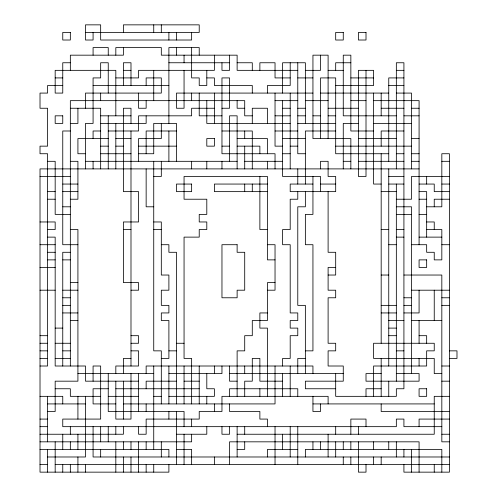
<?xml version="1.0" encoding="UTF-8"?>
<svg xmlns="http://www.w3.org/2000/svg" width="497" height="497" viewBox="0 0 497 497"><rect width="100%" height="100%" fill="white"/><g stroke="black" fill="none" stroke-linecap="round" stroke-linejoin="round"><path stroke-width="0.75" d="M85.503 32.429L199.222 32.429L199.222 24.85L123.405 24.85L123.405 32.429M70.338 62.759L62.759 62.759L62.759 93.082L55.173 93.082L55.173 70.338L115.826 70.338L115.826 115.826M168.893 62.759L229.546 62.759M237.125 62.759L252.29 62.759L252.29 70.338M350.851 62.759L335.686 62.759L335.686 70.338M123.405 70.338L130.991 70.338M297.778 70.338L237.125 70.338L237.125 55.173L161.314 55.173L161.314 47.594L115.826 47.594L115.826 55.173M305.363 70.338L320.522 70.338L320.522 55.173M328.107 70.338L343.265 70.338M396.339 70.338L403.918 70.338M55.173 77.917L62.759 77.917M115.826 77.917L138.57 77.917L138.57 70.338L214.381 70.338L214.381 55.173M206.802 77.917L214.381 77.917L214.381 85.503L252.29 85.503L252.29 93.082M290.198 77.917L275.034 77.917L275.034 62.759L259.875 62.759L259.875 70.338M297.778 77.917L312.942 77.917M350.851 77.917L373.595 77.917M403.918 77.917L388.753 77.917L388.753 161.314M62.759 85.503L47.594 85.503L47.594 93.082L40.015 93.082L40.015 108.247L47.594 108.247L47.594 146.149L40.015 146.149L40.015 153.735L47.594 153.735L47.594 366.009L40.015 366.009M93.082 85.503L168.893 85.503M335.686 85.503L373.595 85.503L373.595 70.338L358.43 70.338L358.43 176.478L366.009 176.478L366.009 70.338M388.753 85.503L403.918 85.503M312.942 93.082L176.478 93.082L176.478 108.247L184.058 108.247L184.058 70.338M320.522 93.082L388.753 93.082M396.339 93.082L411.497 93.082L411.497 168.893M275.034 100.661L297.778 100.661M305.363 100.661L328.107 100.661M350.851 100.661L366.009 100.661M373.595 100.661L419.083 100.661L419.083 244.71M70.338 108.247L100.661 108.247L100.661 168.893M214.381 108.247L191.637 108.247L191.637 115.826L138.57 115.826L138.57 130.991L108.247 130.991M221.966 108.247L229.546 108.247L229.546 77.917L221.966 77.917L221.966 153.735L275.034 153.735L275.034 168.893M244.71 108.247L237.125 108.247L237.125 100.661M282.619 108.247L290.198 108.247M297.778 108.247L305.363 108.247M328.107 108.247L358.43 108.247M381.174 108.247L403.918 108.247M411.497 108.247L419.083 108.247M100.661 115.826L130.991 115.826M221.966 115.826L199.222 115.826L199.222 93.082M252.29 115.826L244.71 115.826L244.71 100.661L70.338 100.661L70.338 366.009M275.034 115.826L290.198 115.826M297.778 115.826L305.363 115.826M312.942 115.826L320.522 115.826M328.107 115.826L335.686 115.826M396.339 115.826L343.265 115.826L343.265 55.173L350.851 55.173L350.851 130.991L373.595 130.991M403.918 115.826L419.083 115.826M70.338 123.405L77.917 123.405L77.917 108.247M100.661 123.405L146.149 123.405L146.149 115.826M290.198 123.405L206.802 123.405L206.802 100.661M297.778 123.405L335.686 123.405M358.43 123.405L343.265 123.405L343.265 168.893M373.595 123.405L411.497 123.405M70.338 130.991L62.759 130.991L62.759 244.71L77.917 244.71M100.661 130.991L93.082 130.991L93.082 138.57M176.478 130.991L146.149 130.991L146.149 153.735M221.966 130.991L252.29 130.991L252.29 168.893M275.034 130.991L297.778 130.991M335.686 130.991L305.363 130.991L305.363 184.058M403.918 130.991L381.174 130.991L381.174 146.149M108.247 138.57L77.917 138.57L77.917 153.735L85.503 153.735M115.826 138.57L130.991 138.57M237.125 138.57L267.454 138.57L267.454 153.735M282.619 138.57L305.363 138.57M358.43 138.57L396.339 138.57M411.497 138.57L419.083 138.57M100.661 146.149L108.247 146.149M115.826 146.149L123.405 146.149M138.57 146.149L176.478 146.149M221.966 146.149L229.546 146.149M237.125 146.149L259.875 146.149L259.875 153.735M282.619 146.149L275.034 146.149L275.034 93.082M290.198 146.149L297.778 146.149M335.686 146.149L411.497 146.149M100.661 153.735L130.991 153.735M138.57 153.735L153.735 153.735L153.735 123.405L176.478 123.405L176.478 161.314M282.619 153.735L290.198 153.735M305.363 153.735L297.778 153.735L297.778 62.759M388.753 153.735L335.686 153.735L335.686 77.917L320.522 77.917L320.522 138.57M396.339 153.735L403.918 153.735M411.497 153.735L419.083 153.735M47.594 161.314L55.173 161.314L55.173 214.381L70.338 214.381M70.338 161.314L77.917 161.314L77.917 199.222L70.338 199.222M85.503 161.314L237.125 161.314M244.71 161.314L282.619 161.314M343.265 161.314L350.851 161.314M358.43 161.314L403.918 161.314M411.497 161.314L419.083 161.314M441.827 161.314L449.406 161.314M419.083 168.893L40.015 168.893L40.015 472.15L168.893 472.15L168.893 464.571M40.015 176.478L70.338 176.478M153.735 176.478L161.314 176.478L161.314 161.314M388.753 176.478L403.918 176.478M449.406 176.478L411.497 176.478L411.497 199.222L396.339 199.222M62.759 184.058L77.917 184.058M267.454 184.058L214.381 184.058L214.381 191.637L267.454 191.637M312.942 184.058L290.198 184.058L290.198 191.637L335.686 191.637L335.686 176.478L328.107 176.478L328.107 161.314L320.522 161.314L320.522 168.893M320.522 184.058L335.686 184.058M381.174 184.058L373.595 184.058L373.595 93.082M388.753 184.058L403.918 184.058M419.083 184.058L434.241 184.058L434.241 191.637L449.406 191.637M441.827 184.058L449.406 184.058M47.594 191.637L55.173 191.637M62.759 191.637L77.917 191.637M381.174 191.637L396.339 191.637M419.083 191.637L426.662 191.637L426.662 237.125M47.594 199.222L55.173 199.222M419.083 199.222L426.662 199.222M449.406 199.222L434.241 199.222L434.241 206.802M62.759 206.802L70.338 206.802M153.735 206.802L146.149 206.802L146.149 168.893M396.339 206.802L411.497 206.802L411.497 373.595M426.662 206.802L441.827 206.802L441.827 153.735L449.406 153.735L449.406 472.15L403.918 472.15L403.918 464.571M396.339 214.381L411.497 214.381M419.083 214.381L426.662 214.381M40.015 221.966L55.173 221.966L55.173 229.546L47.594 229.546M153.735 221.966L161.314 221.966L161.314 275.034L168.893 275.034L168.893 290.198L161.314 290.198L161.314 305.363L168.893 305.363L168.893 312.942L161.314 312.942L161.314 320.522L168.893 320.522L168.893 358.43L161.314 358.43M426.662 221.966L434.241 221.966L434.241 229.546M70.338 229.546L77.917 229.546L77.917 381.174L55.173 381.174L55.173 411.497L47.594 411.497M123.405 229.546L130.991 229.546M153.735 229.546L161.314 229.546M267.454 229.546L259.875 229.546L259.875 176.478M381.174 229.546L388.753 229.546M396.339 229.546L403.918 229.546M426.662 229.546L441.827 229.546L441.827 259.875L434.241 259.875L434.241 252.29L426.662 252.29L426.662 244.71L411.497 244.71M47.594 237.125L55.173 237.125L55.173 366.009L85.503 366.009L85.503 381.174L138.57 381.174M396.339 237.125L403.918 237.125M419.083 237.125L441.827 237.125M40.015 244.71L55.173 244.71M161.314 244.71L168.893 244.71L168.893 252.29L176.478 252.29L176.478 403.918M267.454 244.71L275.034 244.71L275.034 290.198L267.454 290.198M388.753 244.71L396.339 244.71M441.827 244.71L449.406 244.71M47.594 252.29L55.173 252.29M70.338 252.29L62.759 252.29L62.759 366.009M47.594 259.875L55.173 259.875M62.759 259.875L70.338 259.875M275.034 259.875L267.454 259.875L267.454 176.478L184.058 176.478L184.058 199.222L206.802 199.222L206.802 214.381L199.222 214.381L199.222 221.966L206.802 221.966L206.802 229.546L199.222 229.546L199.222 237.125L184.058 237.125L184.058 358.43L191.637 358.43L191.637 403.918M40.015 267.454L55.173 267.454M335.686 267.454L328.107 267.454L328.107 290.198L335.686 290.198L335.686 297.778L328.107 297.778L328.107 343.265L335.686 343.265L335.686 350.851L328.107 350.851L328.107 366.009L343.265 366.009L343.265 381.174L305.363 381.174L305.363 388.753L335.686 388.753M328.107 275.034L335.686 275.034L335.686 252.29L328.107 252.29L328.107 191.637M381.174 275.034L388.753 275.034M403.918 275.034L441.827 275.034L441.827 441.827L449.406 441.827M70.338 282.619L77.917 282.619M275.034 282.619L267.454 282.619L267.454 320.522L252.29 320.522L252.29 335.686L244.71 335.686L244.71 350.851L237.125 350.851L237.125 396.339M40.015 290.198L55.173 290.198M62.759 290.198L77.917 290.198M130.991 290.198L138.57 290.198L138.57 282.619L123.405 282.619L123.405 221.966L138.57 221.966L138.57 191.637L123.405 191.637L123.405 108.247L130.991 108.247L130.991 123.405M411.497 290.198L449.406 290.198M62.759 297.778L70.338 297.778M403.918 297.778L411.497 297.778M441.827 297.778L449.406 297.778M62.759 305.363L70.338 305.363M381.174 305.363L396.339 305.363M403.918 305.363L411.497 305.363M441.827 305.363L449.406 305.363M62.759 312.942L77.917 312.942M267.454 312.942L259.875 312.942L259.875 328.107L267.454 328.107L267.454 396.339M381.174 312.942L396.339 312.942M403.918 312.942L419.083 312.942L419.083 290.198M70.338 320.522L77.917 320.522M388.753 320.522L403.918 320.522M411.497 320.522L441.827 320.522M55.173 328.107L62.759 328.107M388.753 328.107L396.339 328.107M40.015 335.686L47.594 335.686M130.991 335.686L138.57 335.686L138.57 343.265L130.991 343.265M388.753 335.686L396.339 335.686M419.083 335.686L426.662 335.686L426.662 343.265M40.015 343.265L47.594 343.265M55.173 343.265L70.338 343.265M176.478 343.265L184.058 343.265M40.015 350.851L47.594 350.851M62.759 350.851L70.338 350.851M130.991 350.851L138.57 350.851L138.57 366.009L115.826 366.009L115.826 373.595M168.893 350.851L176.478 350.851M305.363 350.851L312.942 350.851L312.942 244.71L305.363 244.71L305.363 214.381L312.942 214.381L312.942 176.478M396.339 350.851L403.918 350.851M449.406 350.851L456.985 350.851L456.985 358.43L449.406 358.43M40.015 358.43L47.594 358.43M55.173 358.43L70.338 358.43M130.991 358.43L123.405 358.43L123.405 373.595M305.363 358.43L297.778 358.43L297.778 373.595M441.827 366.009L449.406 366.009M77.917 373.595L153.735 373.595M168.893 373.595L221.966 373.595L221.966 366.009M229.546 373.595L343.265 373.595M381.174 373.595L366.009 373.595L366.009 381.174L419.083 381.174L419.083 373.595L396.339 373.595M441.827 373.595L434.241 373.595L434.241 358.43L373.595 358.43L373.595 343.265L434.241 343.265L434.241 350.851L426.662 350.851L426.662 366.009L373.595 366.009L373.595 396.339M176.478 381.174L146.149 381.174L146.149 388.753M184.058 381.174L199.222 381.174M237.125 381.174L229.546 381.174L229.546 366.009M282.619 381.174L259.875 381.174L259.875 358.43L252.29 358.43L252.29 381.174L244.71 381.174L244.71 396.339M441.827 381.174L449.406 381.174M55.173 388.753L70.338 388.753L70.338 396.339L100.661 396.339M108.247 388.753L93.082 388.753L93.082 403.918L115.826 403.918M115.826 388.753L199.222 388.753M381.174 388.753L366.009 388.753L366.009 396.339M40.015 396.339L62.759 396.339L62.759 403.918M108.247 396.339L138.57 396.339M153.735 396.339L161.314 396.339M168.893 396.339L214.381 396.339L214.381 388.753L206.802 388.753L206.802 373.595M449.406 396.339L434.241 396.339L434.241 434.241L237.125 434.241M47.594 403.918L85.503 403.918M123.405 403.918L275.034 403.918L275.034 366.009M312.942 403.918L434.241 403.918M449.406 411.497L381.174 411.497L381.174 403.918M40.015 419.083L47.594 419.083M449.406 419.083L419.083 419.083L419.083 426.662M40.015 426.662L47.594 426.662M441.827 426.662L403.918 426.662L403.918 419.083L396.339 419.083L396.339 426.662L62.759 426.662L62.759 419.083L100.661 419.083L100.661 366.009L93.082 366.009L93.082 381.174M40.015 434.241L123.405 434.241L123.405 426.662M176.478 434.241L206.802 434.241L206.802 426.662M441.827 434.241L449.406 434.241M40.015 441.827L191.637 441.827L191.637 434.241M40.015 449.406L168.893 449.406L168.893 456.985M176.478 449.406L191.637 449.406L191.637 464.571M237.125 449.406L244.71 449.406L244.71 441.827M297.778 449.406L267.454 449.406L267.454 456.985M47.594 456.985L85.503 456.985L85.503 396.339M449.406 456.985L93.082 456.985L93.082 426.662M40.015 464.571L47.594 464.571M55.173 464.571L449.406 464.571M441.827 472.15L441.827 449.406L305.363 449.406L305.363 456.985M434.241 290.198L434.241 320.522M434.241 464.571L434.241 472.15M426.662 176.478L426.662 184.058M419.083 320.522L419.083 343.265M419.083 358.43L419.083 366.009M419.083 472.15L419.083 441.827L229.546 441.827L229.546 464.571M411.497 449.406L411.497 472.15M403.918 449.406L403.918 456.985M396.339 168.893L396.339 62.759L403.918 62.759L403.918 388.753L396.339 388.753L396.339 396.339L335.686 396.339L335.686 373.595M396.339 184.058L396.339 381.174M396.339 441.827L396.339 456.985M388.753 168.893L388.753 366.009M388.753 381.174L388.753 396.339M388.753 441.827L388.753 449.406M381.174 93.082L381.174 115.826M381.174 153.735L381.174 343.265M381.174 358.43L381.174 396.339M381.174 456.985L381.174 464.571M373.595 441.827L373.595 449.406M373.595 456.985L373.595 464.571M366.009 426.662L366.009 419.083L350.851 419.083L350.851 434.241M366.009 464.571L366.009 472.15L358.43 472.15L358.43 441.827M358.43 426.662L358.43 434.241M350.851 168.893L350.851 138.57L312.942 138.57L312.942 55.173L328.107 55.173L328.107 138.57M350.851 441.827L350.851 449.406M350.851 456.985L350.851 464.571M343.265 441.827L343.265 449.406M343.265 456.985L343.265 464.571M335.686 426.662L335.686 434.241M335.686 441.827L335.686 456.985M328.107 403.918L328.107 396.339L221.966 396.339L221.966 411.497L199.222 411.497L199.222 419.083L146.149 419.083L146.149 434.241L138.57 434.241L138.57 426.662M328.107 434.241L328.107 456.985M320.522 191.637L320.522 176.478L282.619 176.478L282.619 100.661M320.522 403.918L320.522 411.497L312.942 411.497L312.942 396.339M320.522 441.827L320.522 449.406M312.942 373.595L312.942 366.009L146.149 366.009L146.149 373.595M312.942 441.827L312.942 449.406M305.363 123.405L305.363 62.759L282.619 62.759L282.619 93.082M305.363 191.637L305.363 206.802L297.778 206.802L297.778 305.363L305.363 305.363L305.363 373.595M297.778 168.893L297.778 184.058M297.778 191.637L297.778 199.222L290.198 199.222L290.198 229.546L282.619 229.546L282.619 244.71L290.198 244.71L290.198 312.942L297.778 312.942L297.778 320.522L290.198 320.522L290.198 328.107L297.778 328.107L297.778 335.686L290.198 335.686L290.198 358.43L282.619 358.43L282.619 366.009M297.778 396.339L297.778 388.753L229.546 388.753L229.546 396.339M297.778 426.662L297.778 464.571M290.198 62.759L290.198 85.503L267.454 85.503L267.454 93.082M290.198 93.082L290.198 168.893M290.198 366.009L290.198 396.339M290.198 426.662L290.198 456.985M282.619 373.595L282.619 396.339M282.619 434.241L282.619 449.406M275.034 426.662L275.034 464.571M267.454 123.405L267.454 108.247L252.29 108.247L252.29 123.405M267.454 161.314L267.454 168.893M267.454 426.662L267.454 419.083L259.875 419.083L259.875 411.497L229.546 411.497L229.546 403.918M259.875 388.753L259.875 396.339M252.29 184.058L252.29 191.637M244.71 130.991L244.71 138.57M244.71 146.149L244.71 168.893M244.71 184.058L244.71 191.637M244.71 366.009L244.71 373.595M244.71 426.662L244.71 434.241M237.125 168.893L237.125 115.826L229.546 115.826L229.546 161.314M237.125 426.662L237.125 456.985M229.546 55.173L229.546 70.338L221.966 70.338L221.966 62.759M229.546 426.662L229.546 434.241L221.966 434.241L221.966 426.662M221.966 161.314L221.966 168.893M214.381 93.082L214.381 123.405M214.381 366.009L214.381 373.595M214.381 403.918L214.381 411.497M214.381 456.985L214.381 464.571M206.802 70.338L206.802 85.503L199.222 85.503L199.222 77.917L191.637 77.917L191.637 47.594M206.802 161.314L206.802 168.893M206.802 396.339L206.802 403.918M199.222 55.173L199.222 47.594L168.893 47.594L168.893 123.405M199.222 366.009L199.222 403.918M191.637 32.429L191.637 40.015L100.661 40.015L100.661 24.85L85.503 24.85L85.503 40.015L93.082 40.015L93.082 32.429M191.637 93.082L191.637 100.661M191.637 161.314L191.637 168.893M191.637 419.083L191.637 426.662M184.058 55.173L184.058 62.759M184.058 366.009L184.058 403.918M184.058 426.662L184.058 411.497L108.247 411.497L108.247 373.595M184.058 434.241L184.058 464.571M176.478 32.429L176.478 40.015M176.478 47.594L176.478 55.173M176.478 411.497L176.478 464.571M168.893 32.429L168.893 40.015M168.893 130.991L168.893 161.314M168.893 366.009L168.893 403.918M168.893 411.497L168.893 419.083M161.314 24.85L161.314 32.429M161.314 123.405L161.314 138.57L138.57 138.57L138.57 161.314M161.314 403.918L161.314 350.851L153.735 350.851L153.735 161.314M161.314 441.827L161.314 456.985M153.735 24.85L153.735 32.429M153.735 70.338L153.735 100.661M153.735 366.009L153.735 449.406M153.735 464.571L153.735 472.15M146.149 85.503L146.149 77.917L161.314 77.917L161.314 93.082L85.503 93.082L85.503 108.247M146.149 100.661L146.149 108.247L138.57 108.247L138.57 93.082M146.149 403.918L146.149 411.497M146.149 441.827L146.149 449.406M146.149 464.571L146.149 472.15M138.57 373.595L138.57 411.497M138.57 441.827L138.57 472.15M130.991 85.503L130.991 62.759L123.405 62.759L123.405 85.503M130.991 130.991L130.991 366.009M130.991 373.595L130.991 419.083L115.826 419.083L115.826 381.174M130.991 441.827L130.991 449.406M130.991 456.985L130.991 472.15M123.405 47.594L123.405 55.173L70.338 55.173L70.338 70.338M123.405 381.174L123.405 419.083M123.405 441.827L123.405 449.406M123.405 456.985L123.405 472.15M115.826 123.405L115.826 168.893M115.826 426.662L115.826 434.241M115.826 441.827L115.826 472.15M108.247 55.173L108.247 47.594L93.082 47.594L93.082 55.173M108.247 93.082L108.247 62.759L100.661 62.759L100.661 77.917L93.082 77.917L93.082 123.405L85.503 123.405L85.503 168.893M108.247 115.826L108.247 168.893M108.247 426.662L108.247 441.827M100.661 93.082L100.661 100.661M100.661 426.662L100.661 441.827M100.661 449.406L100.661 456.985M93.082 161.314L93.082 168.893M85.503 464.571L85.503 472.15M77.917 396.339L77.917 419.083M77.917 434.241L77.917 449.406M77.917 456.985L77.917 472.15M70.338 426.662L70.338 434.241M70.338 441.827L70.338 449.406M70.338 464.571L70.338 472.15M62.759 434.241L62.759 449.406M62.759 464.571L62.759 472.15M55.173 441.827L55.173 472.15M47.594 396.339L47.594 441.827M47.594 449.406L47.594 472.15M70.338 32.429L62.759 32.429L62.759 40.015L70.338 40.015L70.338 32.429M343.265 32.429L335.686 32.429L335.686 40.015L343.265 40.015L343.265 32.429M366.009 32.429L358.43 32.429L358.43 40.015L366.009 40.015L366.009 32.429M62.759 115.826L55.173 115.826L55.173 123.405L62.759 123.405L62.759 115.826M214.381 138.57L206.802 138.57L206.802 146.149L214.381 146.149L214.381 138.57M191.637 184.058L176.478 184.058L176.478 191.637L191.637 191.637L191.637 184.058M237.125 244.71L221.966 244.71L221.966 297.778L237.125 297.778L237.125 290.198L244.71 290.198L244.71 252.29L237.125 252.29L237.125 244.71M426.662 259.875L419.083 259.875L419.083 267.454L426.662 267.454L426.662 259.875M426.662 388.753L419.083 388.753L419.083 396.339L426.662 396.339L426.662 388.753"/></g></svg>
